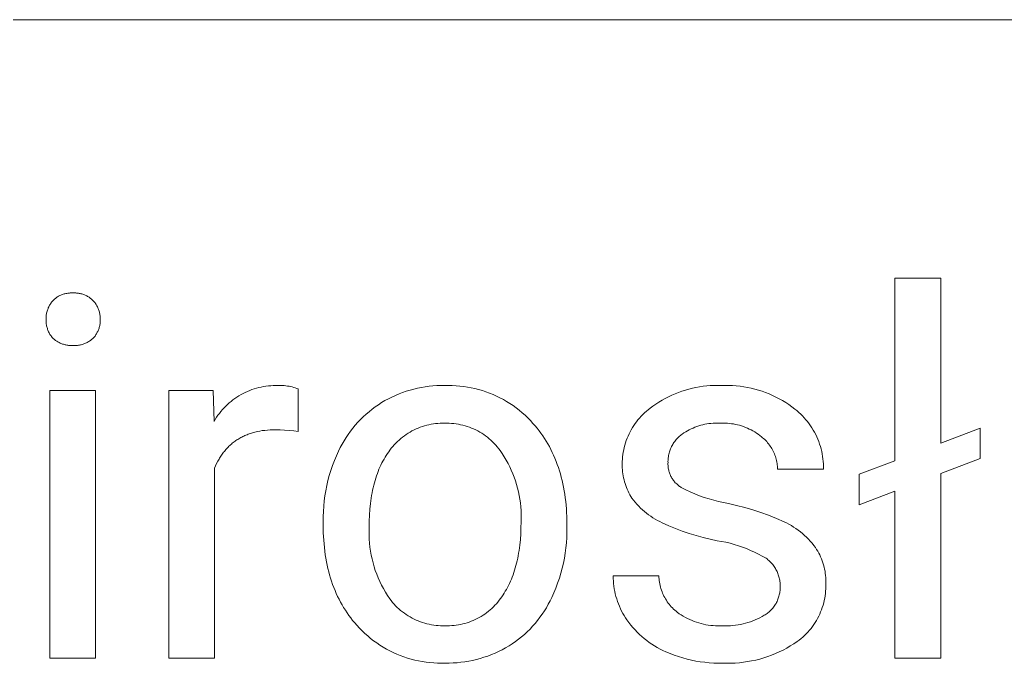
# Model space of a CAD drawing. Header units: millimetres. Extents: x 1422 to 6060, y -58 to 3182.
# Drawn here: x 4864 to 4984.2, y 382 to 460.5 of the extents above; entities that cross this region are included whole.
import ezdxf

# ---------------------------------------------------------------- set-up
doc = ezdxf.new("R2010")
doc.units = ezdxf.units.MM
doc.header["$MEASUREMENT"] = 0
doc.layers.add('Domyślny', color=7, linetype='Continuous', true_color=0x000000)

msp = doc.modelspace()

# ---------------------------------------------------------------- linework, layer by layer
at = {"layer": 'Domyślny', "color": 18, "lineweight": 15, "true_color": 0x000000}
for p, q in [((6055.35, 460.5), (4307.18, 460.5)), ((4970.71, 406.73), (4970.71, 429)), ((4970.71, 429), (4976.32, 429)), ((4976.32, 429), (4976.32, 408.88)), ((4868.28, 426.47), (4868.36, 426.53)), ((4868.36, 426.53), (4868.45, 426.6)), ((4868.45, 426.6), (4868.54, 426.66)), ((4868.54, 426.66), (4868.63, 426.72)), ((4868.63, 426.72), (4868.73, 426.78)), ((4868.73, 426.78), (4868.82, 426.83)), ((4868.82, 426.83), (4868.92, 426.88)), ((4868.92, 426.88), (4869.02, 426.92)), ((4869.02, 426.92), (4869.12, 426.96)), ((4869.12, 426.96), (4869.22, 427)), ((4869.22, 427), (4869.32, 427.04)), ((4869.32, 427.04), (4869.43, 427.07)), ((4869.43, 427.07), (4869.53, 427.1)), ((4869.53, 427.1), (4869.64, 427.12)), ((4869.64, 427.12), (4869.75, 427.14)), ((4869.75, 427.14), (4869.86, 427.16)), ((4869.86, 427.16), (4869.96, 427.18)), ((4869.96, 427.18), (4870.07, 427.18)), ((4870.07, 427.18), (4870.18, 427.19)), ((4870.18, 427.19), (4870.29, 427.19)), ((4870.29, 427.19), (4870.4, 427.19)), ((4870.4, 427.19), (4870.51, 427.19)), ((4870.51, 427.19), (4870.62, 427.19)), ((4870.62, 427.19), (4870.73, 427.19)), ((4870.73, 427.19), (4870.84, 427.19)), ((4870.84, 427.19), (4870.94, 427.18)), ((4870.94, 427.18), (4871.05, 427.17)), ((4871.05, 427.17), (4871.16, 427.16)), ((4871.16, 427.16), (4871.27, 427.14)), ((4871.27, 427.14), (4871.38, 427.12)), ((4871.38, 427.12), (4871.48, 427.1)), ((4871.48, 427.1), (4871.59, 427.07)), ((4871.59, 427.07), (4871.69, 427.04)), ((4871.69, 427.04), (4871.79, 427)), ((4871.79, 427), (4871.9, 426.96)), ((4871.9, 426.96), (4872, 426.92)), ((4872, 426.92), (4872.1, 426.87)), ((4872.1, 426.87), (4872.19, 426.83)), ((4872.19, 426.83), (4872.29, 426.77)), ((4872.29, 426.77), (4872.38, 426.72)), ((4872.38, 426.72), (4872.47, 426.66)), ((4872.47, 426.66), (4872.56, 426.6)), ((4872.56, 426.6), (4872.65, 426.53)), ((4872.65, 426.53), (4872.74, 426.46)), ((4867.46, 425.28), (4867.5, 425.39)), ((4867.5, 425.39), (4867.55, 425.49)), ((4867.55, 425.49), (4867.6, 425.59)), ((4867.6, 425.59), (4867.65, 425.69)), ((4867.65, 425.69), (4867.71, 425.79)), ((4867.71, 425.79), (4867.77, 425.88)), ((4867.77, 425.88), (4867.83, 425.98)), ((4867.83, 425.98), (4867.9, 426.07)), ((4867.9, 426.07), (4867.97, 426.16)), ((4867.97, 426.16), (4868.04, 426.24)), ((4868.04, 426.24), (4868.12, 426.32)), ((4868.12, 426.32), (4868.2, 426.39)), ((4868.2, 426.39), (4868.28, 426.47)), ((4872.74, 426.46), (4872.82, 426.39)), ((4872.82, 426.39), (4872.9, 426.32)), ((4872.9, 426.32), (4872.98, 426.24)), ((4872.98, 426.24), (4873.05, 426.16)), ((4873.05, 426.16), (4873.13, 426.07)), ((4873.13, 426.07), (4873.19, 425.98)), ((4873.19, 425.98), (4873.26, 425.89)), ((4873.26, 425.89), (4873.32, 425.79)), ((4873.32, 425.79), (4873.38, 425.69)), ((4873.38, 425.69), (4873.43, 425.6)), ((4873.43, 425.6), (4873.49, 425.49)), ((4873.49, 425.49), (4873.54, 425.39)), ((4873.54, 425.39), (4873.58, 425.29)), ((4867.22, 424.18), (4867.23, 424.3)), ((4867.22, 424.07), (4867.22, 424.18)), ((4867.23, 424.3), (4867.24, 424.41)), ((4867.24, 424.41), (4867.25, 424.52)), ((4867.25, 424.52), (4867.27, 424.63)), ((4867.27, 424.63), (4867.29, 424.74)), ((4867.29, 424.74), (4867.32, 424.85)), ((4867.32, 424.85), (4867.35, 424.96)), ((4867.35, 424.96), (4867.38, 425.07)), ((4867.38, 425.07), (4867.42, 425.18)), ((4867.42, 425.18), (4867.46, 425.28)), ((4873.58, 425.29), (4873.62, 425.18)), ((4873.62, 425.18), (4873.66, 425.08)), ((4873.66, 425.08), (4873.69, 424.97)), ((4873.69, 424.97), (4873.72, 424.86)), ((4873.72, 424.86), (4873.75, 424.75)), ((4873.75, 424.75), (4873.77, 424.64)), ((4873.77, 424.64), (4873.79, 424.52)), ((4873.79, 424.52), (4873.81, 424.41)), ((4873.81, 424.41), (4873.82, 424.3)), ((4873.82, 424.3), (4873.83, 424.19)), ((4873.83, 424.19), (4873.83, 424.07)), ((4867.22, 423.96), (4867.22, 424.07)), ((4867.22, 423.85), (4867.22, 423.96)), ((4867.22, 423.73), (4867.22, 423.85)), ((4867.23, 423.62), (4867.22, 423.73)), ((4867.24, 423.51), (4867.23, 423.62)), ((4867.25, 423.4), (4867.24, 423.51)), ((4867.27, 423.29), (4867.25, 423.4)), ((4867.29, 423.18), (4867.27, 423.29)), ((4867.31, 423.07), (4867.29, 423.18)), ((4867.34, 422.96), (4867.31, 423.07)), ((4867.38, 422.85), (4867.34, 422.96)), ((4873.71, 423), (4873.68, 422.89)), ((4873.74, 423.1), (4873.71, 423)), ((4873.76, 423.21), (4873.74, 423.1)), ((4873.78, 423.31), (4873.76, 423.21)), ((4873.8, 423.42), (4873.78, 423.31)), ((4873.81, 423.53), (4873.8, 423.42)), ((4873.82, 423.64), (4873.81, 423.53)), ((4873.83, 423.74), (4873.82, 423.64)), ((4873.83, 424.07), (4873.83, 423.96)), ((4873.83, 423.96), (4873.83, 423.85)), ((4873.83, 423.85), (4873.83, 423.74)), ((4867.41, 422.75), (4867.38, 422.85)), ((4867.45, 422.64), (4867.41, 422.75)), ((4867.5, 422.54), (4867.45, 422.64)), ((4867.54, 422.44), (4867.5, 422.54)), ((4867.59, 422.33), (4867.54, 422.44)), ((4867.65, 422.24), (4867.59, 422.33)), ((4867.7, 422.14), (4867.65, 422.24)), ((4867.76, 422.05), (4867.7, 422.14)), ((4867.83, 421.95), (4867.76, 422.05)), ((4867.89, 421.86), (4867.83, 421.95)), ((4867.96, 421.77), (4867.89, 421.86)), ((4868.04, 421.69), (4867.96, 421.77)), ((4873.05, 421.77), (4872.98, 421.69)), ((4873.12, 421.85), (4873.05, 421.77)), ((4873.19, 421.94), (4873.12, 421.85)), ((4873.25, 422.03), (4873.19, 421.94)), ((4873.31, 422.12), (4873.25, 422.03)), ((4873.37, 422.21), (4873.31, 422.12)), ((4873.42, 422.3), (4873.37, 422.21)), ((4873.47, 422.4), (4873.42, 422.3)), ((4873.52, 422.49), (4873.47, 422.4)), ((4873.56, 422.59), (4873.52, 422.49)), ((4873.61, 422.69), (4873.56, 422.59)), ((4873.64, 422.79), (4873.61, 422.69)), ((4873.68, 422.89), (4873.64, 422.79)), ((4868.12, 421.61), (4868.04, 421.69)), ((4868.2, 421.54), (4868.12, 421.61)), ((4868.28, 421.47), (4868.2, 421.54)), ((4868.37, 421.41), (4868.28, 421.47)), ((4868.46, 421.35), (4868.37, 421.41)), ((4868.55, 421.29), (4868.46, 421.35)), ((4868.64, 421.23), (4868.55, 421.29)), ((4868.73, 421.18), (4868.64, 421.23)), ((4868.83, 421.13), (4868.73, 421.18)), ((4868.93, 421.08), (4868.83, 421.13)), ((4869.03, 421.04), (4868.93, 421.08)), ((4869.13, 421), (4869.03, 421.04)), ((4869.23, 420.96), (4869.13, 421)), ((4869.33, 420.93), (4869.23, 420.96)), ((4869.44, 420.9), (4869.33, 420.93)), ((4869.54, 420.87), (4869.44, 420.9)), ((4869.65, 420.85), (4869.54, 420.87)), ((4869.75, 420.83), (4869.65, 420.85)), ((4869.86, 420.81), (4869.75, 420.83)), ((4869.97, 420.8), (4869.86, 420.81)), ((4870.08, 420.79), (4869.97, 420.8)), ((4870.18, 420.79), (4870.08, 420.79)), ((4870.29, 420.78), (4870.18, 420.79)), ((4870.4, 420.79), (4870.29, 420.78)), ((4870.51, 420.79), (4870.4, 420.79)), ((4870.62, 420.79), (4870.51, 420.79)), ((4870.73, 420.79), (4870.62, 420.79)), ((4870.85, 420.79), (4870.73, 420.79)), ((4870.96, 420.79), (4870.85, 420.79)), ((4871.07, 420.8), (4870.96, 420.79)), ((4871.18, 420.82), (4871.07, 420.8)), ((4871.29, 420.83), (4871.18, 420.82)), ((4871.41, 420.85), (4871.29, 420.83)), ((4871.52, 420.88), (4871.41, 420.85)), ((4871.62, 420.91), (4871.52, 420.88)), ((4871.73, 420.94), (4871.62, 420.91)), ((4871.84, 420.98), (4871.73, 420.94)), ((4871.94, 421.02), (4871.84, 420.98)), ((4872.05, 421.06), (4871.94, 421.02)), ((4872.15, 421.11), (4872.05, 421.06)), ((4872.25, 421.16), (4872.15, 421.11)), ((4872.35, 421.22), (4872.25, 421.16)), ((4872.45, 421.27), (4872.35, 421.22)), ((4872.54, 421.34), (4872.45, 421.27)), ((4872.63, 421.4), (4872.54, 421.34)), ((4872.72, 421.47), (4872.63, 421.4)), ((4872.81, 421.54), (4872.72, 421.47)), ((4872.9, 421.61), (4872.81, 421.54)), ((4872.98, 421.69), (4872.9, 421.61)), ((4893.16, 415.65), (4893.45, 415.72)), ((4893.45, 415.72), (4893.74, 415.77)), ((4893.74, 415.77), (4894.02, 415.82)), ((4894.02, 415.82), (4894.32, 415.85)), ((4894.32, 415.85), (4894.61, 415.88)), ((4894.61, 415.88), (4894.9, 415.9)), ((4894.9, 415.9), (4895.19, 415.9)), ((4895.19, 415.9), (4895.49, 415.9)), ((4895.49, 415.9), (4895.68, 415.91)), ((4895.68, 415.91), (4895.87, 415.91)), ((4895.87, 415.91), (4896.07, 415.9)), ((4896.07, 415.9), (4896.26, 415.89)), ((4896.26, 415.89), (4896.46, 415.87)), ((4896.46, 415.87), (4896.65, 415.84)), ((4896.65, 415.84), (4896.84, 415.81)), ((4896.84, 415.81), (4897.03, 415.77)), ((4897.03, 415.77), (4897.22, 415.73)), ((4897.22, 415.73), (4897.41, 415.67)), ((4912.98, 415.67), (4913.45, 415.75)), ((4913.45, 415.75), (4913.92, 415.81)), ((4913.92, 415.81), (4914.39, 415.86)), ((4914.39, 415.86), (4914.87, 415.89)), ((4914.87, 415.89), (4915.34, 415.9)), ((4915.34, 415.9), (4915.82, 415.9)), ((4915.82, 415.9), (4916.28, 415.91)), ((4916.28, 415.91), (4916.75, 415.9)), ((4916.75, 415.9), (4917.21, 415.88)), ((4917.21, 415.88), (4917.68, 415.84)), ((4917.68, 415.84), (4918.14, 415.79)), ((4918.14, 415.79), (4918.6, 415.72)), ((4918.6, 415.72), (4919.06, 415.63)), ((4946.45, 415.67), (4946.88, 415.75)), ((4946.88, 415.75), (4947.32, 415.81)), ((4947.32, 415.81), (4947.76, 415.86)), ((4947.76, 415.86), (4948.2, 415.89)), ((4948.2, 415.89), (4948.65, 415.91)), ((4948.65, 415.91), (4949.09, 415.92)), ((4949.09, 415.92), (4949.53, 415.91)), ((4949.53, 415.91), (4949.99, 415.92)), ((4949.99, 415.92), (4950.45, 415.92)), ((4950.45, 415.92), (4950.91, 415.9)), ((4950.91, 415.9), (4951.37, 415.87)), ((4951.37, 415.87), (4951.82, 415.82)), ((4951.82, 415.82), (4952.28, 415.75)), ((4952.28, 415.75), (4952.73, 415.67)), ((4867.68, 382.66), (4867.68, 415.3)), ((4867.68, 415.3), (4873.26, 415.3)), ((4873.26, 415.3), (4873.26, 382.66)), ((4882.19, 382.67), (4882.19, 415.3)), ((4882.19, 415.3), (4887.61, 415.3)), ((4887.61, 415.3), (4887.7, 411.53)), ((4890.49, 414.49), (4890.74, 414.65)), ((4890.74, 414.65), (4890.99, 414.79)), ((4890.99, 414.79), (4891.25, 414.93)), ((4891.25, 414.93), (4891.51, 415.06)), ((4891.51, 415.06), (4891.78, 415.18)), ((4891.78, 415.18), (4892.05, 415.3)), ((4892.05, 415.3), (4892.32, 415.4)), ((4892.32, 415.4), (4892.6, 415.49)), ((4892.6, 415.49), (4892.88, 415.58)), ((4892.88, 415.58), (4893.16, 415.65)), ((4897.41, 415.67), (4897.59, 415.62)), ((4897.59, 415.62), (4897.78, 415.55)), ((4897.78, 415.55), (4897.96, 415.48)), ((4897.96, 415.48), (4897.96, 410.29)), ((4909.38, 414.5), (4909.81, 414.69)), ((4909.81, 414.69), (4910.25, 414.88)), ((4910.25, 414.88), (4910.69, 415.05)), ((4910.69, 415.05), (4911.14, 415.2)), ((4911.14, 415.2), (4911.6, 415.34)), ((4911.6, 415.34), (4912.05, 415.47)), ((4912.05, 415.47), (4912.52, 415.57)), ((4912.52, 415.57), (4912.98, 415.67)), ((4919.06, 415.63), (4919.51, 415.53)), ((4919.51, 415.53), (4919.96, 415.42)), ((4919.96, 415.42), (4920.41, 415.28)), ((4920.41, 415.28), (4920.85, 415.14)), ((4920.85, 415.14), (4921.29, 414.98)), ((4921.29, 414.98), (4921.72, 414.8)), ((4921.72, 414.8), (4922.14, 414.61)), ((4922.14, 414.61), (4922.56, 414.4)), ((4942.71, 414.33), (4943.1, 414.54)), ((4943.1, 414.54), (4943.5, 414.73)), ((4943.5, 414.73), (4943.91, 414.9)), ((4943.91, 414.9), (4944.32, 415.07)), ((4944.32, 415.07), (4944.73, 415.22)), ((4944.73, 415.22), (4945.16, 415.35)), ((4945.16, 415.35), (4945.58, 415.47)), ((4945.58, 415.47), (4946.01, 415.58)), ((4946.01, 415.58), (4946.45, 415.67)), ((4952.73, 415.67), (4953.18, 415.58)), ((4953.18, 415.58), (4953.62, 415.47)), ((4953.62, 415.47), (4954.06, 415.34)), ((4954.06, 415.34), (4954.5, 415.2)), ((4954.5, 415.2), (4954.93, 415.05)), ((4954.93, 415.05), (4955.36, 414.88)), ((4955.36, 414.88), (4955.78, 414.7)), ((4955.78, 414.7), (4956.2, 414.5)), ((4888.92, 413.17), (4889.12, 413.38)), ((4889.12, 413.38), (4889.33, 413.59)), ((4889.33, 413.59), (4889.55, 413.78)), ((4889.55, 413.78), (4889.78, 413.97)), ((4889.78, 413.97), (4890.01, 414.15)), ((4890.01, 414.15), (4890.24, 414.32)), ((4890.24, 414.32), (4890.49, 414.49)), ((4907.35, 413.29), (4907.73, 413.56)), ((4907.73, 413.56), (4908.13, 413.82)), ((4908.13, 413.82), (4908.54, 414.06)), ((4908.54, 414.06), (4908.95, 414.28)), ((4908.95, 414.28), (4909.38, 414.5)), ((4922.56, 414.4), (4922.97, 414.18)), ((4922.97, 414.18), (4923.37, 413.95)), ((4923.37, 413.95), (4923.77, 413.71)), ((4923.77, 413.71), (4924.15, 413.45)), ((4924.15, 413.45), (4924.53, 413.17)), ((4940.85, 413.13), (4941.21, 413.39)), ((4941.21, 413.39), (4941.57, 413.65)), ((4941.57, 413.65), (4941.94, 413.89)), ((4941.94, 413.89), (4942.32, 414.12)), ((4942.32, 414.12), (4942.71, 414.33)), ((4956.2, 414.5), (4956.6, 414.29)), ((4956.6, 414.29), (4957, 414.06)), ((4957, 414.06), (4957.39, 413.83)), ((4957.39, 413.83), (4957.78, 413.57)), ((4957.78, 413.57), (4958.15, 413.31)), ((4958.15, 413.31), (4958.52, 413.03)), ((4888.01, 412.03), (4888.18, 412.27)), ((4888.18, 412.27), (4888.35, 412.51)), ((4888.35, 412.51), (4888.53, 412.73)), ((4888.53, 412.73), (4888.72, 412.96)), ((4888.72, 412.96), (4888.92, 413.17)), ((4905.9, 412.09), (4906.25, 412.41)), ((4906.25, 412.41), (4906.6, 412.71)), ((4906.6, 412.71), (4906.97, 413.01)), ((4906.97, 413.01), (4907.35, 413.29)), ((4924.53, 413.17), (4924.9, 412.89)), ((4924.9, 412.89), (4925.26, 412.59)), ((4925.26, 412.59), (4925.61, 412.28)), ((4925.61, 412.28), (4925.94, 411.96)), ((4939.57, 411.94), (4939.77, 412.16)), ((4939.77, 412.16), (4939.97, 412.37)), ((4939.97, 412.37), (4940.18, 412.57)), ((4940.18, 412.57), (4940.4, 412.76)), ((4940.4, 412.76), (4940.62, 412.95)), ((4940.62, 412.95), (4940.85, 413.13)), ((4958.52, 413.03), (4958.76, 412.84)), ((4958.76, 412.84), (4959, 412.63)), ((4959, 412.63), (4959.22, 412.42)), ((4959.22, 412.42), (4959.44, 412.2)), ((4959.44, 412.2), (4959.65, 411.97)), ((4887.7, 411.53), (4887.85, 411.78)), ((4887.85, 411.78), (4888.01, 412.03)), ((4904.62, 410.7), (4904.92, 411.07)), ((4904.92, 411.07), (4905.24, 411.42)), ((4905.24, 411.42), (4905.56, 411.76)), ((4905.56, 411.76), (4905.9, 412.09)), ((4913.1, 410.91), (4912.84, 410.82)), ((4913.36, 410.99), (4913.1, 410.91)), ((4913.63, 411.07), (4913.36, 410.99)), ((4913.9, 411.13), (4913.63, 411.07)), ((4914.17, 411.18), (4913.9, 411.13)), ((4914.44, 411.23), (4914.17, 411.18)), ((4914.71, 411.27), (4914.44, 411.23)), ((4914.99, 411.29), (4914.71, 411.27)), ((4915.27, 411.31), (4914.99, 411.29)), ((4915.54, 411.32), (4915.27, 411.31)), ((4915.82, 411.31), (4915.54, 411.32)), ((4916.1, 411.32), (4915.82, 411.31)), ((4916.38, 411.31), (4916.1, 411.32)), ((4916.66, 411.29), (4916.38, 411.31)), ((4916.94, 411.27), (4916.66, 411.29)), ((4917.21, 411.23), (4916.94, 411.27)), ((4917.49, 411.19), (4917.21, 411.23)), ((4917.76, 411.13), (4917.49, 411.19)), ((4918.04, 411.07), (4917.76, 411.13)), ((4918.31, 410.99), (4918.04, 411.07)), ((4918.57, 410.91), (4918.31, 410.99)), ((4918.84, 410.82), (4918.57, 410.91)), ((4925.94, 411.96), (4926.27, 411.63)), ((4926.27, 411.63), (4926.58, 411.28)), ((4926.58, 411.28), (4926.84, 410.99)), ((4926.84, 410.99), (4927.08, 410.7)), ((4938.71, 410.77), (4938.87, 411.02)), ((4938.87, 411.02), (4939.03, 411.26)), ((4939.03, 411.26), (4939.2, 411.49)), ((4939.2, 411.49), (4939.38, 411.72)), ((4939.38, 411.72), (4939.57, 411.94)), ((4946.56, 410.91), (4946.33, 410.82)), ((4946.8, 410.99), (4946.56, 410.91)), ((4947.04, 411.06), (4946.8, 410.99)), ((4947.28, 411.12), (4947.04, 411.06)), ((4947.53, 411.18), (4947.28, 411.12)), ((4947.78, 411.22), (4947.53, 411.18)), ((4948.03, 411.26), (4947.78, 411.22)), ((4948.28, 411.29), (4948.03, 411.26)), ((4948.53, 411.31), (4948.28, 411.29)), ((4948.78, 411.33), (4948.53, 411.31)), ((4949.03, 411.33), (4948.78, 411.33)), ((4949.28, 411.33), (4949.03, 411.33)), ((4949.53, 411.32), (4949.28, 411.33)), ((4949.78, 411.32), (4949.53, 411.32)), ((4950.03, 411.32), (4949.78, 411.32)), ((4950.29, 411.31), (4950.03, 411.32)), ((4950.54, 411.28), (4950.29, 411.31)), ((4950.79, 411.25), (4950.54, 411.28)), ((4951.04, 411.22), (4950.79, 411.25)), ((4951.28, 411.17), (4951.04, 411.22)), ((4951.53, 411.11), (4951.28, 411.17)), ((4951.77, 411.05), (4951.53, 411.11)), ((4952.01, 410.97), (4951.77, 411.05)), ((4952.25, 410.89), (4952.01, 410.97)), ((4959.65, 411.97), (4959.86, 411.74)), ((4959.86, 411.74), (4960.06, 411.5)), ((4960.06, 411.5), (4960.24, 411.25)), ((4960.24, 411.25), (4960.42, 411)), ((4960.42, 411), (4960.59, 410.74)), ((4891.33, 409.74), (4891.2, 409.68)), ((4891.46, 409.8), (4891.33, 409.74)), ((4891.59, 409.85), (4891.46, 409.8)), ((4891.72, 409.91), (4891.59, 409.85)), ((4891.85, 409.96), (4891.72, 409.91)), ((4891.98, 410.01), (4891.85, 409.96)), ((4892.12, 410.05), (4891.98, 410.01)), ((4892.26, 410.1), (4892.12, 410.05)), ((4892.4, 410.14), (4892.26, 410.1)), ((4892.54, 410.18), (4892.4, 410.14)), ((4892.68, 410.22), (4892.54, 410.18)), ((4892.83, 410.25), (4892.68, 410.22)), ((4892.97, 410.29), (4892.83, 410.25)), ((4893.27, 410.35), (4892.97, 410.29)), ((4893.58, 410.4), (4893.27, 410.35)), ((4893.89, 410.44), (4893.58, 410.4)), ((4894.21, 410.47), (4893.89, 410.44)), ((4894.54, 410.49), (4894.21, 410.47)), ((4894.87, 410.51), (4894.54, 410.49)), ((4895.21, 410.51), (4894.87, 410.51)), ((4895.76, 410.5), (4895.21, 410.51)), ((4896.31, 410.48), (4895.76, 410.5)), ((4896.86, 410.43), (4896.31, 410.48)), ((4897.41, 410.37), (4896.86, 410.43)), ((4897.96, 410.29), (4897.41, 410.37)), ((4903.8, 409.56), (4904.06, 409.95)), ((4904.06, 409.95), (4904.33, 410.33)), ((4904.33, 410.33), (4904.62, 410.7)), ((4910.9, 409.78), (4910.68, 409.61)), ((4911.12, 409.94), (4910.9, 409.78)), ((4911.35, 410.09), (4911.12, 409.94)), ((4911.59, 410.23), (4911.35, 410.09)), ((4911.83, 410.37), (4911.59, 410.23)), ((4912.08, 410.49), (4911.83, 410.37)), ((4912.33, 410.61), (4912.08, 410.49)), ((4912.58, 410.72), (4912.33, 410.61)), ((4912.84, 410.82), (4912.58, 410.72)), ((4919.1, 410.72), (4918.84, 410.82)), ((4919.35, 410.61), (4919.1, 410.72)), ((4919.61, 410.49), (4919.35, 410.61)), ((4919.86, 410.36), (4919.61, 410.49)), ((4920.1, 410.22), (4919.86, 410.36)), ((4920.34, 410.08), (4920.1, 410.22)), ((4920.57, 409.92), (4920.34, 410.08)), ((4920.8, 409.76), (4920.57, 409.92)), ((4921.02, 409.59), (4920.8, 409.76)), ((4927.08, 410.7), (4927.32, 410.39)), ((4927.32, 410.39), (4927.55, 410.08)), ((4927.55, 410.08), (4927.77, 409.77)), ((4927.77, 409.77), (4927.98, 409.45)), ((4938.06, 409.47), (4938.17, 409.74)), ((4938.17, 409.74), (4938.29, 410.01)), ((4938.29, 410.01), (4938.42, 410.27)), ((4938.42, 410.27), (4938.56, 410.52)), ((4938.56, 410.52), (4938.71, 410.77)), ((4944.44, 409.72), (4944.33, 409.62)), ((4944.55, 409.81), (4944.44, 409.72)), ((4944.66, 409.9), (4944.55, 409.81)), ((4944.78, 409.99), (4944.66, 409.9)), ((4944.98, 410.13), (4944.78, 409.99)), ((4945.2, 410.26), (4944.98, 410.13)), ((4945.42, 410.39), (4945.2, 410.26)), ((4945.64, 410.51), (4945.42, 410.39)), ((4945.86, 410.62), (4945.64, 410.51)), ((4946.09, 410.72), (4945.86, 410.62)), ((4946.33, 410.82), (4946.09, 410.72)), ((4952.49, 410.8), (4952.25, 410.89)), ((4952.72, 410.71), (4952.49, 410.8)), ((4952.95, 410.6), (4952.72, 410.71)), ((4953.17, 410.49), (4952.95, 410.6)), ((4953.39, 410.37), (4953.17, 410.49)), ((4953.61, 410.24), (4953.39, 410.37)), ((4953.82, 410.1), (4953.61, 410.24)), ((4954.03, 409.96), (4953.82, 410.1)), ((4954.23, 409.81), (4954.03, 409.96)), ((4954.43, 409.65), (4954.23, 409.81)), ((4960.59, 410.74), (4960.75, 410.47)), ((4960.75, 410.47), (4960.91, 410.2)), ((4960.91, 410.2), (4961.05, 409.92)), ((4961.05, 409.92), (4961.18, 409.64)), ((4976.32, 408.88), (4981.09, 410.71)), ((4981.09, 410.71), (4981.09, 407.01)), ((4889.62, 408.59), (4889.52, 408.49)), ((4889.72, 408.68), (4889.62, 408.59)), ((4889.83, 408.77), (4889.72, 408.68)), ((4889.93, 408.86), (4889.83, 408.77)), ((4890.04, 408.95), (4889.93, 408.86)), ((4890.15, 409.03), (4890.04, 408.95)), ((4890.26, 409.11), (4890.15, 409.03)), ((4890.37, 409.19), (4890.26, 409.11)), ((4890.48, 409.27), (4890.37, 409.19)), ((4890.6, 409.34), (4890.48, 409.27)), ((4890.72, 409.41), (4890.6, 409.34)), ((4890.84, 409.48), (4890.72, 409.41)), ((4890.96, 409.55), (4890.84, 409.48)), ((4891.08, 409.61), (4890.96, 409.55)), ((4891.2, 409.68), (4891.08, 409.61)), ((4903.09, 408.34), (4903.31, 408.75)), ((4903.31, 408.75), (4903.55, 409.16)), ((4903.55, 409.16), (4903.8, 409.56)), ((4909.67, 408.67), (4909.49, 408.46)), ((4909.86, 408.87), (4909.67, 408.67)), ((4910.05, 409.07), (4909.86, 408.87)), ((4910.25, 409.25), (4910.05, 409.07)), ((4910.46, 409.44), (4910.25, 409.25)), ((4910.68, 409.61), (4910.46, 409.44)), ((4921.24, 409.41), (4921.02, 409.59)), ((4921.45, 409.23), (4921.24, 409.41)), ((4921.65, 409.04), (4921.45, 409.23)), ((4921.85, 408.84), (4921.65, 409.04)), ((4922.04, 408.63), (4921.85, 408.84)), ((4922.22, 408.42), (4922.04, 408.63)), ((4927.98, 409.45), (4928.19, 409.12)), ((4928.19, 409.12), (4928.39, 408.79)), ((4928.39, 408.79), (4928.58, 408.45)), ((4937.71, 408.36), (4937.78, 408.65)), ((4937.78, 408.65), (4937.87, 408.92)), ((4937.87, 408.92), (4937.96, 409.2)), ((4937.96, 409.2), (4938.06, 409.47)), ((4943.55, 408.59), (4943.48, 408.47)), ((4943.62, 408.72), (4943.55, 408.59)), ((4943.69, 408.84), (4943.62, 408.72)), ((4943.77, 408.96), (4943.69, 408.84)), ((4943.86, 409.08), (4943.77, 408.96)), ((4943.94, 409.2), (4943.86, 409.08)), ((4944.04, 409.31), (4943.94, 409.2)), ((4944.13, 409.42), (4944.04, 409.31)), ((4944.23, 409.52), (4944.13, 409.42)), ((4944.33, 409.62), (4944.23, 409.52)), ((4954.56, 409.54), (4954.43, 409.65)), ((4954.7, 409.43), (4954.56, 409.54)), ((4954.83, 409.31), (4954.7, 409.43)), ((4954.95, 409.19), (4954.83, 409.31)), ((4955.07, 409.06), (4954.95, 409.19)), ((4955.19, 408.93), (4955.07, 409.06)), ((4955.3, 408.79), (4955.19, 408.93)), ((4955.4, 408.65), (4955.3, 408.79)), ((4955.51, 408.51), (4955.4, 408.65)), ((4955.6, 408.36), (4955.51, 408.51)), ((4961.18, 409.64), (4961.31, 409.36)), ((4961.31, 409.36), (4961.42, 409.07)), ((4961.42, 409.07), (4961.52, 408.77)), ((4961.52, 408.77), (4961.62, 408.48)), ((4888.54, 407.3), (4888.46, 407.18)), ((4888.62, 407.42), (4888.54, 407.3)), ((4888.7, 407.54), (4888.62, 407.42)), ((4888.79, 407.65), (4888.7, 407.54)), ((4888.87, 407.77), (4888.79, 407.65)), ((4888.96, 407.88), (4888.87, 407.77)), ((4889.05, 407.99), (4888.96, 407.88)), ((4889.14, 408.09), (4889.05, 407.99)), ((4889.23, 408.2), (4889.14, 408.09)), ((4889.33, 408.3), (4889.23, 408.2)), ((4889.42, 408.4), (4889.33, 408.3)), ((4889.52, 408.49), (4889.42, 408.4)), ((4902.37, 406.75), (4902.61, 407.34)), ((4902.61, 407.34), (4902.88, 407.92)), ((4902.88, 407.92), (4903.09, 408.34)), ((4908.7, 407.39), (4908.55, 407.16)), ((4908.84, 407.61), (4908.7, 407.39)), ((4908.99, 407.82), (4908.84, 407.61)), ((4909.15, 408.02), (4908.99, 407.82)), ((4909.31, 408.25), (4909.15, 408.02)), ((4909.49, 408.46), (4909.31, 408.25)), ((4922.4, 408.2), (4922.22, 408.42)), ((4922.57, 407.98), (4922.4, 408.2)), ((4922.83, 407.6), (4922.57, 407.98)), ((4923.08, 407.21), (4922.83, 407.6)), ((4928.58, 408.45), (4928.76, 408.1)), ((4928.76, 408.1), (4928.93, 407.75)), ((4928.93, 407.75), (4929.1, 407.4)), ((4929.1, 407.4), (4929.26, 407.03)), ((4937.51, 407.22), (4937.55, 407.51)), ((4937.55, 407.51), (4937.59, 407.79)), ((4937.59, 407.79), (4937.64, 408.08)), ((4937.64, 408.08), (4937.71, 408.36)), ((4943.12, 407.38), (4943.09, 407.23)), ((4943.14, 407.52), (4943.12, 407.38)), ((4943.18, 407.66), (4943.14, 407.52)), ((4943.22, 407.8), (4943.18, 407.66)), ((4943.26, 407.93), (4943.22, 407.8)), ((4943.31, 408.07), (4943.26, 407.93)), ((4943.36, 408.2), (4943.31, 408.07)), ((4943.42, 408.34), (4943.36, 408.2)), ((4943.48, 408.47), (4943.42, 408.34)), ((4955.69, 408.22), (4955.6, 408.36)), ((4955.78, 408.06), (4955.69, 408.22)), ((4955.86, 407.91), (4955.78, 408.06)), ((4955.94, 407.75), (4955.86, 407.91)), ((4956.01, 407.59), (4955.94, 407.75)), ((4956.07, 407.43), (4956.01, 407.59)), ((4956.13, 407.26), (4956.07, 407.43)), ((4961.62, 408.48), (4961.7, 408.18)), ((4961.7, 408.18), (4961.78, 407.87)), ((4961.78, 407.87), (4961.84, 407.57)), ((4961.84, 407.57), (4961.89, 407.26)), ((4887.89, 406.12), (4887.76, 405.83)), ((4888.02, 406.4), (4887.89, 406.12)), ((4888.16, 406.67), (4888.02, 406.4)), ((4888.23, 406.8), (4888.16, 406.67)), ((4888.31, 406.93), (4888.23, 406.8)), ((4888.38, 407.05), (4888.31, 406.93)), ((4888.46, 407.18), (4888.38, 407.05)), ((4901.94, 405.55), (4902.14, 406.15)), ((4902.14, 406.15), (4902.37, 406.75)), ((4908.04, 406.21), (4907.92, 405.96)), ((4908.16, 406.46), (4908.04, 406.21)), ((4908.29, 406.7), (4908.16, 406.46)), ((4908.42, 406.93), (4908.29, 406.7)), ((4908.55, 407.16), (4908.42, 406.93)), ((4923.31, 406.81), (4923.08, 407.21)), ((4923.54, 406.41), (4923.31, 406.81)), ((4923.75, 406), (4923.54, 406.41)), ((4929.26, 407.03), (4929.41, 406.66)), ((4929.41, 406.66), (4929.55, 406.29)), ((4929.55, 406.29), (4929.68, 405.91)), ((4937.47, 406.64), (4937.49, 406.93)), ((4937.47, 406.35), (4937.47, 406.64)), ((4937.47, 406.1), (4937.47, 406.35)), ((4937.47, 405.86), (4937.47, 406.1)), ((4937.49, 406.93), (4937.51, 407.22)), ((4943.05, 406.8), (4943.04, 406.66)), ((4943.04, 406.66), (4943.05, 406.52)), ((4943.05, 406.52), (4943.04, 406.4)), ((4943.04, 406.4), (4943.04, 406.28)), ((4943.04, 406.28), (4943.05, 406.17)), ((4943.06, 406.95), (4943.05, 406.8)), ((4943.05, 406.17), (4943.05, 406.05)), ((4943.07, 407.09), (4943.06, 406.95)), ((4943.09, 407.23), (4943.07, 407.09)), ((4956.18, 407.09), (4956.13, 407.26)), ((4956.23, 406.93), (4956.18, 407.09)), ((4956.27, 406.76), (4956.23, 406.93)), ((4956.3, 406.58), (4956.27, 406.76)), ((4956.33, 406.41), (4956.3, 406.58)), ((4956.36, 406.24), (4956.33, 406.41)), ((4956.37, 406.06), (4956.36, 406.24)), ((4961.89, 407.26), (4961.93, 406.95)), ((4961.93, 406.95), (4961.96, 406.65)), ((4961.96, 406.65), (4961.98, 406.34)), ((4961.98, 406.34), (4961.99, 406.02)), ((4966.36, 405.08), (4970.71, 406.73)), ((4981.09, 407.01), (4976.32, 405.17)), ((4887.76, 405.83), (4887.76, 382.67)), ((4901.59, 404.33), (4901.75, 404.94)), ((4901.75, 404.94), (4901.94, 405.55)), ((4907.51, 404.9), (4907.42, 404.62)), ((4907.61, 405.17), (4907.51, 404.9)), ((4907.71, 405.44), (4907.61, 405.17)), ((4907.81, 405.7), (4907.71, 405.44)), ((4907.92, 405.96), (4907.81, 405.7)), ((4923.94, 405.58), (4923.75, 406)), ((4924.12, 405.15), (4923.94, 405.58)), ((4924.29, 404.72), (4924.12, 405.15)), ((4929.68, 405.91), (4929.81, 405.52)), ((4929.81, 405.52), (4929.92, 405.13)), ((4929.92, 405.13), (4930.03, 404.73)), ((4937.49, 405.61), (4937.47, 405.86)), ((4937.51, 405.37), (4937.49, 405.61)), ((4937.54, 405.13), (4937.51, 405.37)), ((4937.58, 404.89), (4937.54, 405.13)), ((4943.05, 406.05), (4943.07, 405.93)), ((4943.07, 405.93), (4943.08, 405.82)), ((4943.08, 405.82), (4943.1, 405.7)), ((4943.1, 405.7), (4943.13, 405.59)), ((4943.13, 405.59), (4943.15, 405.48)), ((4943.15, 405.48), (4943.19, 405.37)), ((4943.19, 405.37), (4943.22, 405.25)), ((4943.22, 405.25), (4943.26, 405.14)), ((4943.26, 405.14), (4943.3, 405.04)), ((4943.3, 405.04), (4943.35, 404.93)), ((4943.35, 404.93), (4943.4, 404.83)), ((4956.38, 405.89), (4956.37, 406.06)), ((4956.39, 405.71), (4956.38, 405.89)), ((4961.99, 405.71), (4956.39, 405.71)), ((4961.99, 406.02), (4961.99, 405.71)), ((4966.36, 401.37), (4966.36, 405.08)), ((4976.32, 405.17), (4976.32, 382.67)), ((4901.32, 403.08), (4901.44, 403.71)), ((4901.44, 403.71), (4901.59, 404.33)), ((4907.17, 403.74), (4907.1, 403.44)), ((4907.25, 404.04), (4907.17, 403.74)), ((4907.33, 404.33), (4907.25, 404.04)), ((4907.42, 404.62), (4907.33, 404.33)), ((4924.44, 404.29), (4924.29, 404.72)), ((4924.58, 403.85), (4924.44, 404.29)), ((4924.7, 403.4), (4924.58, 403.85)), ((4930.03, 404.73), (4930.14, 404.33)), ((4930.14, 404.33), (4930.23, 403.92)), ((4930.23, 403.92), (4930.31, 403.5)), ((4937.62, 404.65), (4937.58, 404.89)), ((4937.68, 404.41), (4937.62, 404.65)), ((4937.74, 404.17), (4937.68, 404.41)), ((4937.81, 403.94), (4937.74, 404.17)), ((4937.89, 403.71), (4937.81, 403.94)), ((4937.97, 403.48), (4937.89, 403.71)), ((4943.4, 404.83), (4943.46, 404.72)), ((4943.46, 404.72), (4943.51, 404.62)), ((4943.51, 404.62), (4943.58, 404.52)), ((4943.58, 404.52), (4943.64, 404.43)), ((4943.64, 404.43), (4943.71, 404.33)), ((4943.71, 404.33), (4943.78, 404.24)), ((4943.78, 404.24), (4943.85, 404.15)), ((4943.85, 404.15), (4943.93, 404.06)), ((4943.93, 404.06), (4944.01, 403.98)), ((4944.01, 403.98), (4944.1, 403.9)), ((4944.1, 403.9), (4944.18, 403.82)), ((4944.18, 403.82), (4944.27, 403.74)), ((4944.27, 403.74), (4944.36, 403.67)), ((4901.22, 402.46), (4901.32, 403.08)), ((4906.91, 402.5), (4906.86, 402.18)), ((4906.97, 402.82), (4906.91, 402.5)), ((4907.03, 403.13), (4906.97, 402.82)), ((4907.1, 403.44), (4907.03, 403.13)), ((4924.81, 402.95), (4924.7, 403.4)), ((4924.9, 402.5), (4924.81, 402.95)), ((4924.98, 402.05), (4924.9, 402.5)), ((4930.31, 403.5), (4930.39, 403.08)), ((4930.39, 403.08), (4930.46, 402.65)), ((4930.46, 402.65), (4930.52, 402.21)), ((4938.07, 403.25), (4937.97, 403.48)), ((4938.17, 403.03), (4938.07, 403.25)), ((4938.28, 402.81), (4938.17, 403.03)), ((4938.39, 402.59), (4938.28, 402.81)), ((4938.51, 402.38), (4938.39, 402.59)), ((4944.36, 403.67), (4944.46, 403.6)), ((4944.46, 403.6), (4944.55, 403.54)), ((4944.55, 403.54), (4944.65, 403.47)), ((4944.65, 403.47), (4945.2, 403.2)), ((4945.2, 403.2), (4945.75, 402.94)), ((4945.75, 402.94), (4946.31, 402.7)), ((4946.31, 402.7), (4946.88, 402.47)), ((4970.71, 403.02), (4966.36, 401.37)), ((4970.71, 382.67), (4970.71, 403.02)), ((4901.07, 401.19), (4901.13, 401.83)), ((4901.13, 401.83), (4901.22, 402.46)), ((4906.77, 401.51), (4906.7, 400.82)), ((4906.86, 402.18), (4906.77, 401.51)), ((4925.05, 401.59), (4924.98, 402.05)), ((4925.09, 401.13), (4925.05, 401.59)), ((4930.52, 402.21), (4930.57, 401.77)), ((4930.57, 401.77), (4930.62, 401.33)), ((4930.62, 401.33), (4930.66, 400.88)), ((4938.64, 402.18), (4938.51, 402.38)), ((4938.84, 401.92), (4938.64, 402.18)), ((4939.04, 401.67), (4938.84, 401.92)), ((4939.25, 401.43), (4939.04, 401.67)), ((4939.47, 401.2), (4939.25, 401.43)), ((4946.88, 402.47), (4947.45, 402.27)), ((4947.45, 402.27), (4948.04, 402.08)), ((4948.04, 402.08), (4948.62, 401.91)), ((4948.62, 401.91), (4949.21, 401.76)), ((4949.21, 401.76), (4949.81, 401.63)), ((4949.81, 401.63), (4950.41, 401.51)), ((4950.41, 401.51), (4951.41, 401.29)), ((4951.41, 401.29), (4952.4, 401.04)), ((4901.01, 399.92), (4901.03, 400.56)), ((4901.03, 400.56), (4901.07, 401.19)), ((4906.65, 400.11), (4906.62, 399.38)), ((4906.7, 400.82), (4906.65, 400.11)), ((4925.13, 400.67), (4925.09, 401.13)), ((4925.14, 400.21), (4925.13, 400.67)), ((4925.14, 399.75), (4925.14, 400.21)), ((4930.66, 400.88), (4930.68, 400.42)), ((4930.68, 400.42), (4930.7, 399.95)), ((4939.7, 400.97), (4939.47, 401.2)), ((4939.93, 400.75), (4939.7, 400.97)), ((4940.17, 400.54), (4939.93, 400.75)), ((4940.42, 400.34), (4940.17, 400.54)), ((4940.67, 400.15), (4940.42, 400.34)), ((4940.93, 399.96), (4940.67, 400.15)), ((4952.4, 401.04), (4953.38, 400.75)), ((4953.38, 400.75), (4954.35, 400.43)), ((4954.35, 400.43), (4955.31, 400.08)), ((4901.01, 399.28), (4901.01, 399.92)), ((4901.01, 398.9), (4901.01, 399.28)), ((4901.02, 397.96), (4901.01, 398.9)), ((4906.62, 399.38), (4906.61, 398.62)), ((4925.12, 398.54), (4925.13, 399.28)), ((4925.13, 399.28), (4925.14, 399.75)), ((4930.7, 399.95), (4930.72, 399.01)), ((4930.72, 399.01), (4930.72, 398.62)), ((4941.2, 399.78), (4940.93, 399.96)), ((4941.47, 399.61), (4941.2, 399.78)), ((4941.75, 399.46), (4941.47, 399.61)), ((4942.03, 399.31), (4941.75, 399.46)), ((4942.32, 399.17), (4942.03, 399.31)), ((4943.13, 398.8), (4942.32, 399.17)), ((4955.31, 400.08), (4956.26, 399.7)), ((4956.26, 399.7), (4957.19, 399.29)), ((4957.19, 399.29), (4957.49, 399.15)), ((4957.49, 399.15), (4957.79, 398.99)), ((4957.79, 398.99), (4958.08, 398.83)), ((4901.04, 397.5), (4901.02, 397.96)), ((4906.61, 398.62), (4906.6, 398.13)), ((4906.6, 398.13), (4906.6, 397.65)), ((4925.04, 397.13), (4925.09, 397.83)), ((4925.09, 397.83), (4925.12, 398.54)), ((4930.72, 397.99), (4930.7, 397.36)), ((4930.72, 398.62), (4930.72, 397.99)), ((4943.95, 398.46), (4943.13, 398.8)), ((4944.78, 398.15), (4943.95, 398.46)), ((4945.62, 397.86), (4944.78, 398.15)), ((4946.47, 397.6), (4945.62, 397.86)), ((4958.08, 398.83), (4958.36, 398.65)), ((4958.36, 398.65), (4958.64, 398.47)), ((4958.64, 398.47), (4958.91, 398.28)), ((4958.91, 398.28), (4959.18, 398.07)), ((4959.18, 398.07), (4959.44, 397.86)), ((4959.44, 397.86), (4959.69, 397.64)), ((4901.07, 397.04), (4901.04, 397.5)), ((4901.11, 396.59), (4901.07, 397.04)), ((4901.15, 396.15), (4901.11, 396.59)), ((4906.6, 397.65), (4906.62, 397.16)), ((4906.62, 397.16), (4906.65, 396.68)), ((4906.65, 396.68), (4906.7, 396.2)), ((4924.97, 396.45), (4925.04, 397.13)), ((4930.66, 396.73), (4930.6, 396.1)), ((4930.7, 397.36), (4930.66, 396.73)), ((4947.32, 397.37), (4946.47, 397.6)), ((4948.18, 397.17), (4947.32, 397.37)), ((4949.05, 396.99), (4948.18, 397.17)), ((4949.58, 396.9), (4949.05, 396.99)), ((4950.09, 396.79), (4949.58, 396.9)), ((4950.61, 396.67), (4950.09, 396.79)), ((4951.12, 396.53), (4950.61, 396.67)), ((4951.63, 396.38), (4951.12, 396.53)), ((4959.69, 397.64), (4959.93, 397.41)), ((4959.93, 397.41), (4960.17, 397.18)), ((4960.17, 397.18), (4960.39, 396.93)), ((4960.39, 396.93), (4960.61, 396.68)), ((4960.61, 396.68), (4960.82, 396.42)), ((4901.2, 395.71), (4901.15, 396.15)), ((4901.26, 395.28), (4901.2, 395.71)), ((4906.7, 396.2), (4906.77, 395.72)), ((4906.77, 395.72), (4906.86, 395.24)), ((4924.78, 395.16), (4924.83, 395.48)), ((4924.83, 395.48), (4924.89, 395.8)), ((4924.89, 395.8), (4924.97, 396.45)), ((4930.51, 395.48), (4930.41, 394.85)), ((4930.6, 396.1), (4930.51, 395.48)), ((4952.13, 396.2), (4951.63, 396.38)), ((4952.63, 396.02), (4952.13, 396.2)), ((4953.11, 395.81), (4952.63, 396.02)), ((4953.6, 395.59), (4953.11, 395.81)), ((4954.07, 395.36), (4953.6, 395.59)), ((4954.54, 395.11), (4954.07, 395.36)), ((4960.82, 396.42), (4961.02, 396.15)), ((4961.02, 396.15), (4961.16, 395.93)), ((4961.16, 395.93), (4961.3, 395.71)), ((4961.3, 395.71), (4961.42, 395.48)), ((4961.42, 395.48), (4961.54, 395.25)), ((4901.33, 394.85), (4901.26, 395.28)), ((4901.41, 394.43), (4901.33, 394.85)), ((4901.49, 394.02), (4901.41, 394.43)), ((4906.86, 395.24), (4906.96, 394.76)), ((4906.96, 394.76), (4907.08, 394.29)), ((4907.08, 394.29), (4907.21, 393.82)), ((4924.5, 393.95), (4924.58, 394.25)), ((4924.58, 394.25), (4924.65, 394.55)), ((4924.65, 394.55), (4924.72, 394.85)), ((4924.72, 394.85), (4924.78, 395.16)), ((4930.29, 394.24), (4930.14, 393.62)), ((4930.41, 394.85), (4930.29, 394.24)), ((4955, 394.84), (4954.54, 395.11)), ((4955.11, 394.76), (4955, 394.84)), ((4955.22, 394.67), (4955.11, 394.76)), ((4955.33, 394.58), (4955.22, 394.67)), ((4955.43, 394.48), (4955.33, 394.58)), ((4955.53, 394.38), (4955.43, 394.48)), ((4955.63, 394.28), (4955.53, 394.38)), ((4955.72, 394.18), (4955.63, 394.28)), ((4955.81, 394.07), (4955.72, 394.18)), ((4961.54, 395.25), (4961.65, 395.01)), ((4961.65, 395.01), (4961.75, 394.77)), ((4961.75, 394.77), (4961.84, 394.53)), ((4961.84, 394.53), (4961.93, 394.28)), ((4961.93, 394.28), (4962, 394.03)), ((4901.58, 393.61), (4901.49, 394.02)), ((4901.68, 393.21), (4901.58, 393.61)), ((4901.79, 392.81), (4901.68, 393.21)), ((4907.21, 393.82), (4907.36, 393.36)), ((4907.36, 393.36), (4907.53, 392.91)), ((4907.53, 392.91), (4907.71, 392.46)), ((4924.15, 392.83), (4924.25, 393.1)), ((4924.25, 393.1), (4924.34, 393.38)), ((4924.34, 393.38), (4924.42, 393.66)), ((4924.42, 393.66), (4924.5, 393.95)), ((4929.98, 393.01), (4929.8, 392.41)), ((4930.14, 393.62), (4929.98, 393.01)), ((4955.9, 393.96), (4955.81, 394.07)), ((4955.98, 393.84), (4955.9, 393.96)), ((4956.06, 393.73), (4955.98, 393.84)), ((4956.13, 393.61), (4956.06, 393.73)), ((4956.2, 393.48), (4956.13, 393.61)), ((4956.27, 393.36), (4956.2, 393.48)), ((4956.33, 393.23), (4956.27, 393.36)), ((4956.39, 393.11), (4956.33, 393.23)), ((4956.44, 392.97), (4956.39, 393.11)), ((4956.49, 392.84), (4956.44, 392.97)), ((4962, 394.03), (4962.07, 393.78)), ((4962.07, 393.78), (4962.13, 393.52)), ((4962.13, 393.52), (4962.18, 393.27)), ((4962.18, 393.27), (4962.22, 393.01)), ((4962.22, 393.01), (4962.25, 392.75)), ((4901.91, 392.42), (4901.79, 392.81)), ((4902.03, 392.04), (4901.91, 392.42)), ((4902.16, 391.66), (4902.03, 392.04)), ((4907.71, 392.46), (4907.9, 392.01)), ((4907.9, 392.01), (4908.12, 391.58)), ((4923.6, 391.54), (4923.72, 391.78)), ((4923.72, 391.78), (4923.84, 392.04)), ((4923.84, 392.04), (4923.95, 392.29)), ((4923.95, 392.29), (4924.05, 392.56)), ((4924.05, 392.56), (4924.15, 392.83)), ((4929.59, 391.81), (4929.37, 391.22)), ((4929.8, 392.41), (4929.59, 391.81)), ((4936.36, 392.39), (4936.36, 392.71)), ((4936.36, 392.71), (4941.93, 392.71)), ((4936.38, 392.07), (4936.36, 392.39)), ((4936.41, 391.76), (4936.38, 392.07)), ((4936.44, 391.44), (4936.41, 391.76)), ((4941.93, 392.71), (4941.94, 392.51)), ((4941.94, 392.51), (4941.95, 392.31)), ((4941.95, 392.31), (4941.98, 392.12)), ((4941.98, 392.12), (4942, 391.92)), ((4942, 391.92), (4942.04, 391.73)), ((4942.04, 391.73), (4942.08, 391.53)), ((4956.53, 392.71), (4956.49, 392.84)), ((4956.57, 392.57), (4956.53, 392.71)), ((4956.61, 392.44), (4956.57, 392.57)), ((4956.64, 392.3), (4956.61, 392.44)), ((4956.66, 392.16), (4956.64, 392.3)), ((4956.68, 392.02), (4956.66, 392.16)), ((4956.7, 391.88), (4956.68, 392.02)), ((4956.71, 391.74), (4956.7, 391.88)), ((4956.71, 391.6), (4956.71, 391.74)), ((4962.25, 392.75), (4962.27, 392.49)), ((4962.27, 392.49), (4962.29, 392.23)), ((4962.29, 392.23), (4962.29, 391.97)), ((4962.29, 391.97), (4962.29, 391.71)), ((4962.29, 391.71), (4962.29, 391.42)), ((4902.3, 391.29), (4902.16, 391.66)), ((4902.45, 390.92), (4902.3, 391.29)), ((4902.6, 390.56), (4902.45, 390.92)), ((4902.77, 390.2), (4902.6, 390.56)), ((4908.12, 391.58), (4908.35, 391.15)), ((4908.35, 391.15), (4908.59, 390.73)), ((4908.59, 390.73), (4908.84, 390.31)), ((4922.93, 390.37), (4923.08, 390.59)), ((4923.08, 390.59), (4923.21, 390.82)), ((4923.21, 390.82), (4923.35, 391.05)), ((4923.35, 391.05), (4923.48, 391.29)), ((4923.48, 391.29), (4923.6, 391.54)), ((4929.13, 390.64), (4928.87, 390.06)), ((4929.37, 391.22), (4929.13, 390.64)), ((4936.49, 391.12), (4936.44, 391.44)), ((4936.55, 390.81), (4936.49, 391.12)), ((4936.62, 390.5), (4936.55, 390.81)), ((4936.7, 390.19), (4936.62, 390.5)), ((4942.08, 391.53), (4942.13, 391.34)), ((4942.13, 391.34), (4942.18, 391.15)), ((4942.18, 391.15), (4942.24, 390.96)), ((4942.24, 390.96), (4942.31, 390.77)), ((4942.31, 390.77), (4942.38, 390.59)), ((4942.38, 390.59), (4942.46, 390.41)), ((4956.61, 390.37), (4956.64, 390.5)), ((4956.64, 390.5), (4956.66, 390.64)), ((4956.66, 390.64), (4956.68, 390.77)), ((4956.68, 390.77), (4956.7, 390.91)), ((4956.7, 390.91), (4956.71, 391.05)), ((4956.72, 391.46), (4956.71, 391.6)), ((4956.71, 391.32), (4956.72, 391.46)), ((4956.71, 391.18), (4956.71, 391.32)), ((4956.71, 391.05), (4956.71, 391.18)), ((4962.23, 390.54), (4962.2, 390.26)), ((4962.26, 390.83), (4962.23, 390.54)), ((4962.28, 391.12), (4962.26, 390.83)), ((4962.29, 391.42), (4962.28, 391.12)), ((4902.94, 389.85), (4902.77, 390.2)), ((4903.12, 389.51), (4902.94, 389.85)), ((4903.31, 389.17), (4903.12, 389.51)), ((4908.84, 390.31), (4909.12, 389.91)), ((4909.12, 389.91), (4909.29, 389.69)), ((4909.29, 389.69), (4909.46, 389.47)), ((4909.46, 389.47), (4909.65, 389.26)), ((4921.94, 389.11), (4922.12, 389.31)), ((4922.12, 389.31), (4922.3, 389.51)), ((4922.3, 389.51), (4922.47, 389.72)), ((4922.47, 389.72), (4922.63, 389.94)), ((4922.63, 389.94), (4922.78, 390.15)), ((4922.78, 390.15), (4922.93, 390.37)), ((4928.66, 389.64), (4928.45, 389.23)), ((4928.87, 390.06), (4928.66, 389.64)), ((4936.79, 389.89), (4936.7, 390.19)), ((4936.89, 389.58), (4936.79, 389.89)), ((4937, 389.29), (4936.89, 389.58)), ((4937.12, 388.99), (4937, 389.29)), ((4942.46, 390.41), (4942.55, 390.23)), ((4942.55, 390.23), (4942.64, 390.06)), ((4942.64, 390.06), (4942.74, 389.88)), ((4942.74, 389.88), (4942.84, 389.72)), ((4942.84, 389.72), (4942.95, 389.55)), ((4942.95, 389.55), (4943.07, 389.39)), ((4943.07, 389.39), (4943.19, 389.23)), ((4956.14, 389.23), (4956.21, 389.35)), ((4956.21, 389.35), (4956.27, 389.47)), ((4956.27, 389.47), (4956.33, 389.59)), ((4956.33, 389.59), (4956.39, 389.72)), ((4956.39, 389.72), (4956.44, 389.84)), ((4956.44, 389.84), (4956.49, 389.97)), ((4956.49, 389.97), (4956.53, 390.1)), ((4956.53, 390.1), (4956.57, 390.23)), ((4956.57, 390.23), (4956.61, 390.37)), ((4962.02, 389.4), (4961.94, 389.12)), ((4962.09, 389.68), (4962.02, 389.4)), ((4962.15, 389.97), (4962.09, 389.68)), ((4962.2, 390.26), (4962.15, 389.97)), ((4903.5, 388.84), (4903.31, 389.17)), ((4903.71, 388.52), (4903.5, 388.84)), ((4903.92, 388.2), (4903.71, 388.52)), ((4904.14, 387.88), (4903.92, 388.2)), ((4909.65, 389.26), (4909.84, 389.06)), ((4909.84, 389.06), (4910.04, 388.86)), ((4910.04, 388.86), (4910.24, 388.67)), ((4910.24, 388.67), (4910.45, 388.49)), ((4910.45, 388.49), (4910.67, 388.32)), ((4910.67, 388.32), (4910.9, 388.15)), ((4910.9, 388.15), (4911.12, 387.99)), ((4920.71, 388.05), (4920.93, 388.21)), ((4920.93, 388.21), (4921.15, 388.38)), ((4921.15, 388.38), (4921.35, 388.55)), ((4921.35, 388.55), (4921.56, 388.73)), ((4921.56, 388.73), (4921.75, 388.92)), ((4921.75, 388.92), (4921.94, 389.11)), ((4927.97, 388.42), (4927.71, 388.03)), ((4928.21, 388.82), (4927.97, 388.42)), ((4928.45, 389.23), (4928.21, 388.82)), ((4937.25, 388.7), (4937.12, 388.99)), ((4937.39, 388.41), (4937.25, 388.7)), ((4937.54, 388.13), (4937.39, 388.41)), ((4937.7, 387.86), (4937.54, 388.13)), ((4943.19, 389.23), (4943.31, 389.08)), ((4943.31, 389.08), (4943.44, 388.93)), ((4943.44, 388.93), (4943.58, 388.79)), ((4943.58, 388.79), (4943.72, 388.65)), ((4943.72, 388.65), (4943.87, 388.51)), ((4943.87, 388.51), (4944.02, 388.39)), ((4944.02, 388.39), (4944.17, 388.26)), ((4944.17, 388.26), (4944.41, 388.09)), ((4944.41, 388.09), (4944.66, 387.93)), ((4955.01, 388.04), (4955.12, 388.12)), ((4955.12, 388.12), (4955.23, 388.2)), ((4955.23, 388.2), (4955.34, 388.29)), ((4955.34, 388.29), (4955.44, 388.38)), ((4955.44, 388.38), (4955.54, 388.48)), ((4955.54, 388.48), (4955.64, 388.58)), ((4955.64, 388.58), (4955.73, 388.68)), ((4955.73, 388.68), (4955.82, 388.78)), ((4955.82, 388.78), (4955.9, 388.89)), ((4955.9, 388.89), (4955.99, 389)), ((4955.99, 389), (4956.06, 389.11)), ((4956.06, 389.11), (4956.14, 389.23)), ((4961.65, 388.3), (4961.53, 388.03)), ((4961.76, 388.57), (4961.65, 388.3)), ((4961.85, 388.84), (4961.76, 388.57)), ((4961.94, 389.12), (4961.85, 388.84)), ((4904.37, 387.57), (4904.14, 387.88)), ((4904.6, 387.27), (4904.37, 387.57)), ((4904.85, 386.97), (4904.6, 387.27)), ((4905.1, 386.68), (4904.85, 386.97)), ((4911.12, 387.99), (4911.36, 387.84)), ((4911.36, 387.84), (4911.6, 387.69)), ((4911.6, 387.69), (4911.84, 387.56)), ((4911.84, 387.56), (4912.09, 387.43)), ((4912.09, 387.43), (4912.35, 387.31)), ((4912.35, 387.31), (4912.6, 387.21)), ((4912.6, 387.21), (4912.86, 387.11)), ((4912.86, 387.11), (4913.13, 387.01)), ((4913.13, 387.01), (4913.39, 386.93)), ((4913.39, 386.93), (4913.66, 386.86)), ((4918.02, 386.84), (4918.28, 386.91)), ((4918.28, 386.91), (4918.54, 386.99)), ((4918.54, 386.99), (4918.8, 387.07)), ((4918.8, 387.07), (4919.05, 387.17)), ((4919.05, 387.17), (4919.3, 387.27)), ((4919.3, 387.27), (4919.55, 387.38)), ((4919.55, 387.38), (4919.79, 387.5)), ((4919.79, 387.5), (4920.03, 387.63)), ((4920.03, 387.63), (4920.26, 387.76)), ((4920.26, 387.76), (4920.49, 387.9)), ((4920.49, 387.9), (4920.71, 388.05)), ((4926.85, 386.91), (4926.54, 386.56)), ((4927.15, 387.27), (4926.85, 386.91)), ((4927.43, 387.65), (4927.15, 387.27)), ((4927.71, 388.03), (4927.43, 387.65)), ((4937.86, 387.59), (4937.7, 387.86)), ((4938.04, 387.32), (4937.86, 387.59)), ((4938.27, 387.01), (4938.04, 387.32)), ((4938.51, 386.7), (4938.27, 387.01)), ((4944.66, 387.93), (4944.91, 387.78)), ((4944.91, 387.78), (4945.17, 387.64)), ((4945.17, 387.64), (4945.43, 387.5)), ((4945.43, 387.5), (4945.7, 387.38)), ((4945.7, 387.38), (4945.97, 387.26)), ((4945.97, 387.26), (4946.24, 387.15)), ((4946.24, 387.15), (4946.52, 387.05)), ((4946.52, 387.05), (4946.8, 386.96)), ((4946.8, 386.96), (4947.09, 386.88)), ((4947.09, 386.88), (4947.37, 386.81)), ((4952.19, 386.84), (4952.49, 386.92)), ((4952.49, 386.92), (4952.79, 387)), ((4952.79, 387), (4953.09, 387.1)), ((4953.09, 387.1), (4953.38, 387.21)), ((4953.38, 387.21), (4953.67, 387.33)), ((4953.67, 387.33), (4953.96, 387.45)), ((4953.96, 387.45), (4954.24, 387.59)), ((4954.24, 387.59), (4954.51, 387.74)), ((4954.51, 387.74), (4954.78, 387.89)), ((4954.78, 387.89), (4954.9, 387.96)), ((4954.9, 387.96), (4955.01, 388.04)), ((4960.98, 387.01), (4960.82, 386.77)), ((4961.13, 387.26), (4960.98, 387.01)), ((4961.28, 387.51), (4961.13, 387.26)), ((4961.41, 387.77), (4961.28, 387.51)), ((4961.53, 388.03), (4961.41, 387.77)), ((4905.42, 386.34), (4905.1, 386.68)), ((4905.74, 386.01), (4905.42, 386.34)), ((4906.08, 385.68), (4905.74, 386.01)), ((4906.43, 385.38), (4906.08, 385.68)), ((4913.66, 386.86), (4913.94, 386.8)), ((4913.94, 386.8), (4914.21, 386.74)), ((4914.21, 386.74), (4914.49, 386.7)), ((4914.49, 386.7), (4914.76, 386.66)), ((4914.76, 386.66), (4915.04, 386.64)), ((4915.04, 386.64), (4915.32, 386.62)), ((4915.32, 386.62), (4915.6, 386.62)), ((4915.6, 386.62), (4915.88, 386.62)), ((4915.88, 386.62), (4916.15, 386.62)), ((4916.15, 386.62), (4916.42, 386.62)), ((4916.42, 386.62), (4916.69, 386.64)), ((4916.69, 386.64), (4916.96, 386.66)), ((4916.96, 386.66), (4917.23, 386.69)), ((4917.23, 386.69), (4917.49, 386.73)), ((4917.49, 386.73), (4917.76, 386.78)), ((4917.76, 386.78), (4918.02, 386.84)), ((4925.88, 385.89), (4925.54, 385.57)), ((4926.22, 386.22), (4925.88, 385.89)), ((4926.54, 386.56), (4926.22, 386.22)), ((4938.76, 386.41), (4938.51, 386.7)), ((4939.02, 386.12), (4938.76, 386.41)), ((4939.29, 385.84), (4939.02, 386.12)), ((4939.56, 385.57), (4939.29, 385.84)), ((4947.37, 386.81), (4947.66, 386.75)), ((4947.66, 386.75), (4947.95, 386.7)), ((4947.95, 386.7), (4948.25, 386.66)), ((4948.25, 386.66), (4948.54, 386.63)), ((4948.54, 386.63), (4948.83, 386.61)), ((4948.83, 386.61), (4949.13, 386.6)), ((4949.13, 386.6), (4949.42, 386.6)), ((4949.42, 386.6), (4949.72, 386.61)), ((4949.72, 386.61), (4950.03, 386.6)), ((4950.03, 386.6), (4950.34, 386.6)), ((4950.34, 386.6), (4950.65, 386.62)), ((4950.65, 386.62), (4950.96, 386.64)), ((4950.96, 386.64), (4951.27, 386.68)), ((4951.27, 386.68), (4951.58, 386.72)), ((4951.58, 386.72), (4951.89, 386.78)), ((4951.89, 386.78), (4952.19, 386.84)), ((4960.1, 385.85), (4959.9, 385.64)), ((4960.29, 386.07), (4960.1, 385.85)), ((4960.48, 386.3), (4960.29, 386.07)), ((4960.65, 386.53), (4960.48, 386.3)), ((4960.82, 386.77), (4960.65, 386.53)), ((4906.79, 385.08), (4906.43, 385.38)), ((4907.15, 384.79), (4906.79, 385.08)), ((4907.53, 384.52), (4907.15, 384.79)), ((4907.92, 384.26), (4907.53, 384.52)), ((4924.44, 384.69), (4924.06, 384.42)), ((4924.82, 384.97), (4924.44, 384.69)), ((4925.18, 385.26), (4924.82, 384.97)), ((4925.54, 385.57), (4925.18, 385.26)), ((4939.85, 385.31), (4939.56, 385.57)), ((4940.15, 385.06), (4939.85, 385.31)), ((4940.45, 384.82), (4940.15, 385.06)), ((4940.76, 384.59), (4940.45, 384.82)), ((4941.08, 384.37), (4940.76, 384.59)), ((4958.8, 384.7), (4958.38, 384.41)), ((4959.03, 384.87), (4958.8, 384.7)), ((4959.26, 385.05), (4959.03, 384.87)), ((4959.48, 385.24), (4959.26, 385.05)), ((4959.69, 385.44), (4959.48, 385.24)), ((4959.9, 385.64), (4959.69, 385.44)), ((4908.31, 384.01), (4907.92, 384.26)), ((4908.72, 383.78), (4908.31, 384.01)), ((4909.13, 383.56), (4908.72, 383.78)), ((4909.55, 383.36), (4909.13, 383.56)), ((4909.97, 383.16), (4909.55, 383.36)), ((4921.96, 383.28), (4921.51, 383.1)), ((4922.39, 383.48), (4921.96, 383.28)), ((4922.82, 383.7), (4922.39, 383.48)), ((4923.25, 383.92), (4922.82, 383.7)), ((4923.66, 384.17), (4923.25, 383.92)), ((4924.06, 384.42), (4923.66, 384.17)), ((4941.41, 384.16), (4941.08, 384.37)), ((4941.74, 383.96), (4941.41, 384.16)), ((4942.08, 383.78), (4941.74, 383.96)), ((4942.43, 383.61), (4942.08, 383.78)), ((4942.78, 383.44), (4942.43, 383.61)), ((4943.29, 383.23), (4942.78, 383.44)), ((4956.6, 383.43), (4956.14, 383.23)), ((4957.06, 383.66), (4956.6, 383.43)), ((4957.51, 383.89), (4957.06, 383.66)), ((4957.95, 384.15), (4957.51, 383.89)), ((4958.38, 384.41), (4957.95, 384.15)), ((4873.26, 382.66), (4867.68, 382.66)), ((4887.76, 382.67), (4882.19, 382.67)), ((4910.4, 382.99), (4909.97, 383.16)), ((4910.84, 382.83), (4910.4, 382.99)), ((4911.28, 382.68), (4910.84, 382.83)), ((4911.73, 382.55), (4911.28, 382.68)), ((4912.18, 382.43), (4911.73, 382.55)), ((4912.64, 382.33), (4912.18, 382.43)), ((4913.09, 382.25), (4912.64, 382.33)), ((4913.56, 382.18), (4913.09, 382.25)), ((4914.02, 382.12), (4913.56, 382.18)), ((4914.48, 382.09), (4914.02, 382.12)), ((4914.95, 382.06), (4914.48, 382.09)), ((4916.84, 382.08), (4916.36, 382.07)), ((4917.32, 382.11), (4916.84, 382.08)), ((4917.8, 382.16), (4917.32, 382.11)), ((4918.27, 382.22), (4917.8, 382.16)), ((4918.75, 382.3), (4918.27, 382.22)), ((4919.22, 382.4), (4918.75, 382.3)), ((4919.69, 382.51), (4919.22, 382.4)), ((4920.15, 382.63), (4919.69, 382.51)), ((4920.61, 382.77), (4920.15, 382.63)), ((4921.06, 382.93), (4920.61, 382.77)), ((4921.51, 383.1), (4921.06, 382.93)), ((4943.8, 383.04), (4943.29, 383.23)), ((4944.32, 382.86), (4943.8, 383.04)), ((4944.84, 382.7), (4944.32, 382.86)), ((4945.37, 382.56), (4944.84, 382.7)), ((4945.91, 382.43), (4945.37, 382.56)), ((4946.44, 382.32), (4945.91, 382.43)), ((4946.98, 382.23), (4946.44, 382.32)), ((4947.53, 382.16), (4946.98, 382.23)), ((4948.07, 382.11), (4947.53, 382.16)), ((4948.62, 382.07), (4948.07, 382.11)), ((4949.17, 382.05), (4948.62, 382.07)), ((4951.24, 382.07), (4950.73, 382.05)), ((4951.74, 382.11), (4951.24, 382.07)), ((4952.24, 382.17), (4951.74, 382.11)), ((4952.75, 382.24), (4952.24, 382.17)), ((4953.24, 382.33), (4952.75, 382.24)), ((4953.74, 382.44), (4953.24, 382.33)), ((4954.23, 382.56), (4953.74, 382.44)), ((4954.72, 382.7), (4954.23, 382.56)), ((4955.2, 382.86), (4954.72, 382.7)), ((4955.67, 383.04), (4955.2, 382.86)), ((4956.14, 383.23), (4955.67, 383.04)), ((4976.32, 382.67), (4970.71, 382.67)), ((4915.41, 382.06), (4914.95, 382.06)), ((4915.88, 382.07), (4915.41, 382.06)), ((4916.36, 382.07), (4915.88, 382.07)), ((4949.72, 382.05), (4949.17, 382.05)), ((4950.22, 382.04), (4949.72, 382.05)), ((4950.73, 382.05), (4950.22, 382.04))]:
    msp.add_line(p, q, dxfattribs=at)

doc.saveas('drawing.dxf')
